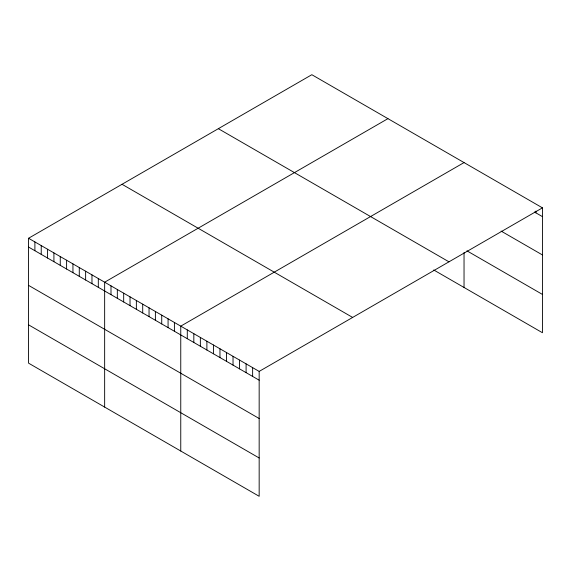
<?xml version="1.0" encoding="UTF-8"?>
<svg xmlns="http://www.w3.org/2000/svg" width="571" height="571" viewBox="0 0 571 571"><rect width="100%" height="100%" fill="white"/><g stroke="black" fill="none" stroke-linecap="round" stroke-linejoin="round"><path stroke-width="0.86" d="M28.55 238.264L259.163 371.407L259.163 496.292L28.55 363.149L28.55 238.264L311.837 74.708L542.45 207.851L542.45 332.736L433.739 269.976M387.937 118.647L104.65 282.202L104.65 407.087M464.037 162.585L180.757 326.141L180.757 451.019M259.163 371.407L542.45 207.851M534.463 212.027L542.45 216.637M501.067 231.062L542.45 254.951M466.942 250.833L542.45 294.429M218.35 128.682L448.963 261.825M122.037 184.29L352.65 317.433M28.55 247.05L259.163 380.193M28.55 285.364L259.163 418.507M28.55 324.835L259.163 457.978M535.919 211.113L535.919 212.869M464.037 252.56L464.037 287.47M252.632 367.631L252.632 376.425M246.094 363.863L246.094 372.649M239.563 360.087L239.563 368.873M233.032 356.318L233.032 365.105M226.494 352.543L226.494 361.329M219.963 348.774L219.963 357.56M213.426 344.998L213.426 353.784M206.895 341.23L206.895 350.016M200.357 337.454L200.357 346.24M193.826 333.685L193.826 342.472M187.288 329.91L187.288 338.696M174.412 322.479L174.412 331.266M168.074 318.818L168.074 327.604M161.729 315.156L161.729 323.943M155.391 311.495L155.391 320.281M149.045 307.833L149.045 316.62M142.707 304.172L142.707 312.958M136.362 300.51L136.362 309.296M130.024 296.849L130.024 305.635M123.679 293.187L123.679 301.973M117.333 289.526L117.333 298.312M110.995 285.864L110.995 294.65M98.312 278.541L98.312 287.327M91.967 274.879L91.967 283.666M85.629 271.218L85.629 280.004M79.283 267.556L79.283 276.343M72.945 263.895L72.945 272.681M66.6 260.233L66.6 269.02M60.262 256.572L60.262 265.358M53.917 252.91L53.917 261.696M47.579 249.249L47.579 258.035M41.233 245.587L41.233 254.373M34.895 241.926L34.895 250.712"/></g></svg>
